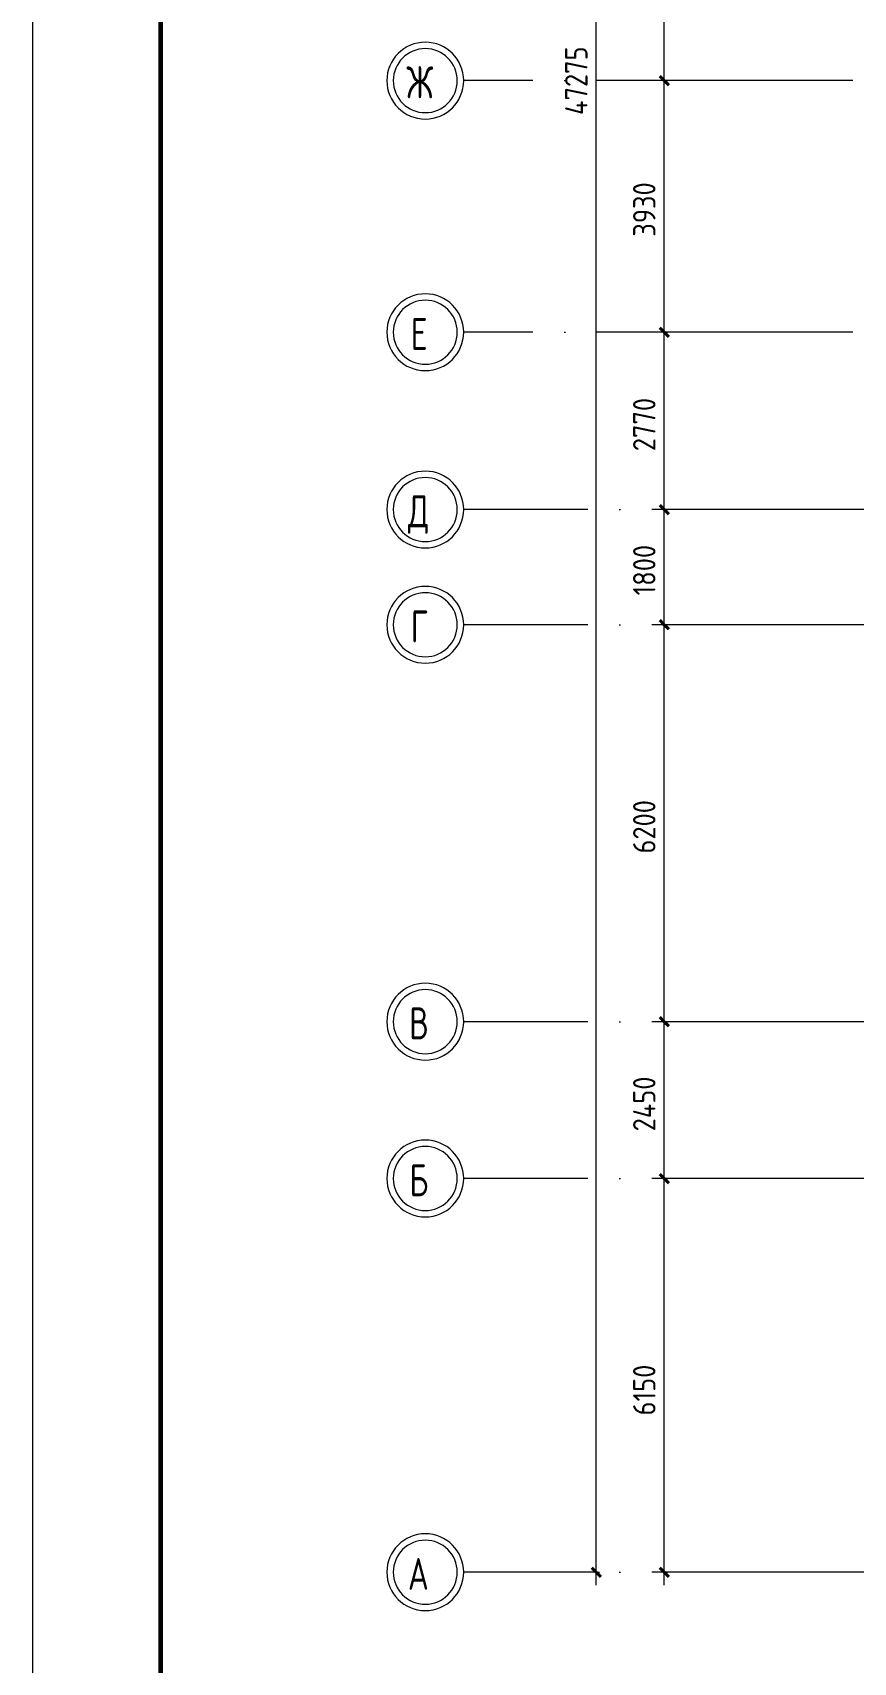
# Model space of a CAD drawing. Header units: millimetres. Extents: x -1073752 to 1436911, y -1379358 to 94781.
# Drawn here: x -936256 to -923430, y -1132396 to -1106937 of the extents above; entities that cross this region are included whole.
import ezdxf

# ---------------------------------------------------------------- set-up
doc = ezdxf.new("R2010")
doc.units = ezdxf.units.MM
doc.linetypes.add('ADSK_Линия сетки', pattern=[25, 20, -2.5, 0, -2.5])
for name, color, linetype, lineweight in [('Оси', 252, 'Continuous', 9), ('ОФ_рамка', 8, 'Continuous', 60), ('Размеры', 250, 'Continuous', 9)]:
    doc.layers.add(name, color=color, linetype=linetype, lineweight=lineweight)
doc.styles.add('GOST Common', font='', dxfattribs={"width": 0.9, "height": 500})
doc.styles.add('GOST Common_1', font='', dxfattribs={"width": 0.9, "height": 350})
doc.styles.get('GOST Common').set_extended_font_data('GOST 2.304 type A')
doc.styles.get('GOST Common_1').set_extended_font_data('GOST Common')

# ---------------------------------------------------------------- blocks, each defined once
blk = doc.blocks.new('3 этаж')
at = {"layer": 'Оси', "color": 251, "linetype": 'ADSK_Линия сетки', "ltscale": 200, "true_color": 0x636466}
for p, q in [((283153, 5537), (237074, 5537)), ((283153, 1607), (237074, 1607)), ((314013, -1163), (237074, -1163)), ((314013, -2963), (237074, -2963)), ((314013, -9163), (237074, -9163)), ((314013, -11613), (237074, -11613)), ((314013, -17763), (237074, -17763))]:
    blk.add_line(p, q, dxfattribs=at)
at = {"layer": 'Оси', "color": 251, "lineweight": 20, "true_color": 0x636466}
for centre, radius, start, end in [((236474, 5537), 600, 90, 270), ((236474, 5537), 600, 270, 90), ((236474, 5537), 500, 90, 270), ((236474, 5537), 500, 270, 90), ((236474, 1607), 600, 90, 270), ((236474, 1607), 500, 90, 270), ((236474, 1607), 600, 270, 90), ((236474, 1607), 500, 270, 90), ((236474, -1163), 600, 90, 270), ((236474, -1163), 500, 90, 270), ((236474, -1163), 600, 270, 90), ((236474, -1163), 500, 270, 90), ((236474, -2963), 600, 90, 270), ((236474, -2963), 500, 90, 270), ((236474, -2963), 600, 270, 90), ((236474, -2963), 500, 270, 90), ((236474, -9163), 600, 90, 270), ((236474, -9163), 600, 270, 90), ((236474, -9163), 500, 90, 270), ((236474, -9163), 500, 270, 90), ((236474, -11613), 600, 90, 270), ((236474, -11613), 500, 90, 270), ((236474, -11613), 600, 270, 90), ((236474, -11613), 500, 270, 90), ((236474, -17763), 600, 90, 270), ((236474, -17763), 500, 90, 270), ((236474, -17763), 600, 270, 90), ((236474, -17763), 500, 270, 90)]:
    blk.add_arc(centre, radius, start, end, dxfattribs=at)
at = {"layer": 'Размеры', "color": 251, "lineweight": 20, "true_color": 0x636466}
for p, q in [((239146, -17963), (239146, 29387)), ((240209, 5537), (240209, 9567)), ((240209, 5537), (240059, 5537)), ((240209, 5537), (240059, 5537)), ((240209, 1607), (240209, 5537)), ((240209, 5537), (240259, 5537)), ((240209, 5537), (240259, 5537)), ((240209, 1607), (240059, 1607)), ((240209, 1607), (240059, 1607)), ((240209, -1163), (240209, 1607)), ((240209, 1607), (240259, 1607)), ((240209, 1607), (240259, 1607)), ((240209, -1163), (240059, -1163)), ((240209, -1163), (240059, -1163)), ((240209, -2963), (240209, -1163)), ((240209, -1163), (240259, -1163)), ((240209, -1163), (240259, -1163)), ((240209, -2963), (240059, -2963)), ((240209, -2963), (240059, -2963)), ((240209, -9163), (240209, -2963)), ((240209, -2963), (240259, -2963)), ((240209, -2963), (240259, -2963)), ((240209, -9163), (240059, -9163)), ((240209, -9163), (240059, -9163)), ((240209, -11613), (240209, -9163)), ((240209, -9163), (240259, -9163)), ((240209, -9163), (240259, -9163)), ((240209, -11613), (240059, -11613)), ((240209, -11613), (240059, -11613)), ((240209, -17963), (240209, -11613)), ((240209, -11613), (240259, -11613)), ((240209, -11613), (240259, -11613)), ((239146, -17763), (238996, -17763)), ((239146, -17763), (239196, -17763)), ((240209, -17763), (240059, -17763)), ((240209, -17763), (240259, -17763))]:
    blk.add_line(p, q, dxfattribs=at)
at = {"layer": 'Размеры', "color": 251, "lineweight": 40, "true_color": 0x636466}
for p, q in [((240209, 5537), (240138, 5607)), ((240209, 5537), (240138, 5607)), ((240209, 5537), (240279, 5466)), ((240209, 5537), (240279, 5466)), ((240209, 1607), (240138, 1677)), ((240209, 1607), (240138, 1677)), ((240209, 1607), (240279, 1536)), ((240209, 1607), (240279, 1536)), ((240209, -1163), (240138, -1093)), ((240209, -1163), (240138, -1093)), ((240209, -1163), (240279, -1234)), ((240209, -1163), (240279, -1234)), ((240209, -2963), (240138, -2893)), ((240209, -2963), (240138, -2893)), ((240209, -2963), (240279, -3034)), ((240209, -2963), (240279, -3034)), ((240209, -9163), (240138, -9093)), ((240209, -9163), (240138, -9093)), ((240209, -9163), (240279, -9234)), ((240209, -9163), (240279, -9234)), ((240209, -11613), (240138, -11543)), ((240209, -11613), (240138, -11543)), ((240209, -11613), (240279, -11684)), ((240209, -11613), (240279, -11684)), ((239146, -17763), (239075, -17693)), ((239146, -17763), (239217, -17834)), ((240209, -17763), (240138, -17693)), ((240209, -17763), (240279, -17834))]:
    blk.add_line(p, q, dxfattribs=at)
at = {"layer": 'Оси', "color": 251, "true_color": 0x636466, "style": 'GOST Common', "width": 0.9}
for s, p in [('Ж', (236179, 5261)), ('Е', (236247, 1331)), ('Д', (236203, -1439)), ('Г', (236247, -3239)), ('В', (236223, -9439)), ('Б', (236226, -11889)), ('А', (236203, -18039))]:
    blk.add_text(s, height=500, dxfattribs=at).set_placement(p)
at = {"layer": 'Размеры', "color": 251, "true_color": 0x636466, "style": 'GOST Common_1', "width": 0.9}
for s, p in [('47275', (239009, 5001)), ('3930', (240071, 3099)), ('2770', (240071, -251)), ('1800', (240071, -2504)), ('6200', (240071, -6536)), ('2450', (240071, -10876)), ('6150', (240071, -15314))]:
    blk.add_text(s, height=350, rotation=90, dxfattribs=at).set_placement(p)
blk = doc.blocks.new('А0')
at = {"layer": 'ОФ_рамка', "color": 0, "linetype": 'Continuous', "lineweight": 5, "ltscale": 100}
blk.add_lwpolyline([(222168, -309617), (222168, -393717)], dxfattribs=at)
at = {"layer": 'ОФ_рамка', "color": 0, "linetype": 'Continuous', "ltscale": 100}
blk.add_lwpolyline([(224168, -310117), (224168, -393217)], dxfattribs=at)

msp = doc.modelspace()

# ---------------------------------------------------------------- block references
msp.add_blockref('3 этаж', (-1166593.9, -1113224.3))
at = {"layer": 'ОФ_рамка', "color": 0, "lineweight": -2}
msp.add_blockref('А0', (-1158424, -764139.5), dxfattribs=at)

doc.saveas('drawing.dxf')
